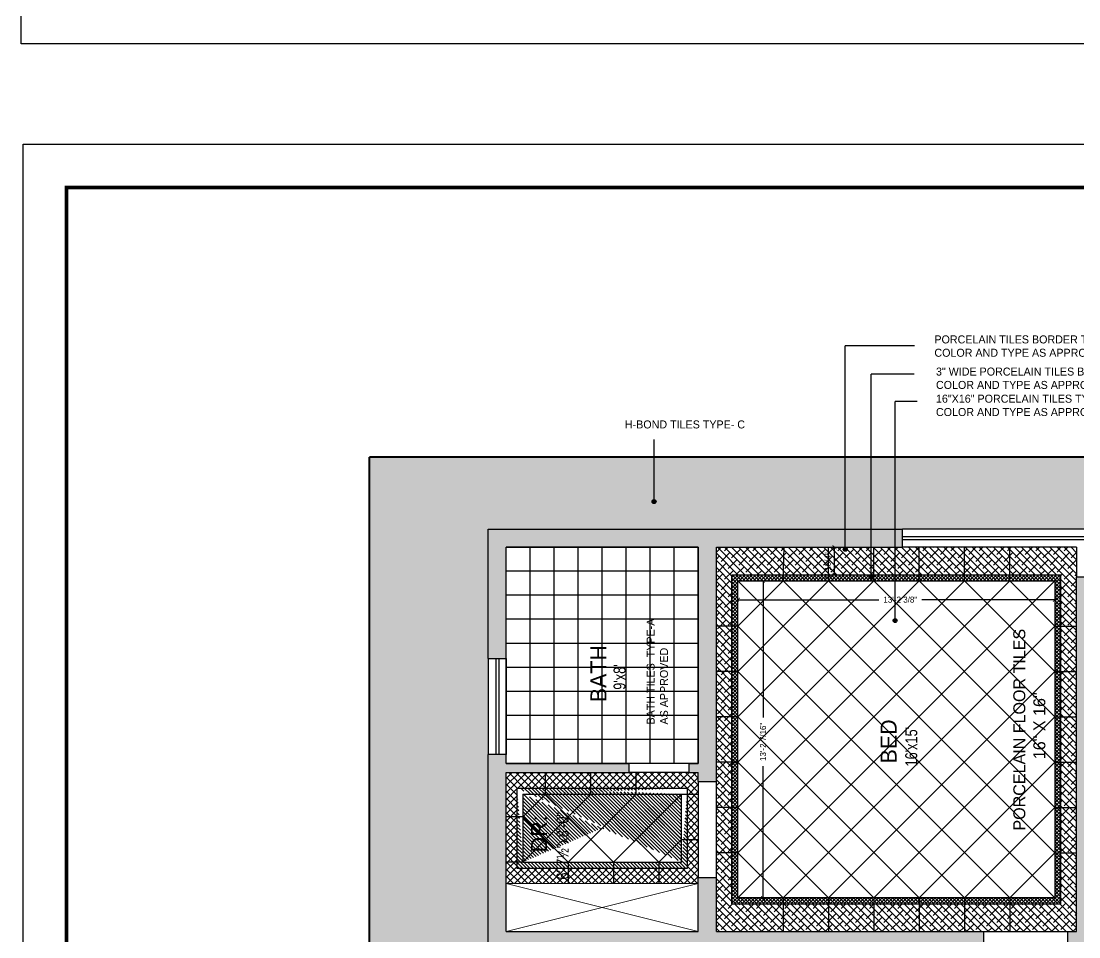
# Model space of a CAD drawing. Extents: x 10753 to 18704, y -5361 to 1140.
# Drawn here: x 14006 to 14535, y -1180 to -723 of the extents above; entities that cross this region are included whole.
import ezdxf

# ---------------------------------------------------------------- set-up
doc = ezdxf.new("R2010")
doc.units = 0
doc.header["$LTSCALE"] = 30
doc.header["$MEASUREMENT"] = 0
doc.header["$PDMODE"] = 3
doc.linetypes.add('HIDDEN', pattern=[0.375, 0.25, -0.125])
doc.layers.get('0').update_dxf_attribs({"linetype": 'CONTINUOUS'})
doc.layers.get('DEFPOINTS').update_dxf_attribs({"linetype": 'CONTINUOUS'})
for name, color, linetype in [('FLOORING', 194, 'CONTINUOUS'), ('Flooring border', 194, 'CONTINUOUS'), ('SEAL', 1, 'CONTINUOUS'), ('TEXT', 13, 'CONTINUOUS'), ('WALL', 2, 'CONTINUOUS'), ('Walls Hatch', 51, 'CONTINUOUS'), ('WINDOW', 5, 'CONTINUOUS'), ('WL', 9, 'CONTINUOUS')]:
    doc.layers.add(name, color=color, linetype=linetype)
doc.layers.add('hatich', color=8, linetype='HIDDEN', lineweight=5)
doc.styles.add('EE', font='eurr____.ttf')
doc.styles.get("Standard").update_dxf_attribs({"font": 'stylu.ttf', "height": 3})
doc.dimstyles.new('D1', dxfattribs={"dimtxt": 6, "dimasz": 5, "dimexe": 1, "dimexo": 2, "dimgap": 1, "dimtad": 1, "dimdec": 4, "dimzin": 3, "dimdsep": 46, "dimlunit": 4, "dimtxsty": 'Standard', "dimcen": 3, "dimclrd": 7, "dimclre": 7, "dimclrt": 2, "dimadec": 0, "dimazin": 0, "dimtfac": 1, "dimtdec": 4, "dimtofl": 0, "dimtmove": 2, "dimatfit": 3, "dimfxl": 1, "dimfrac": 2, "dimtolj": 1, "dimtzin": 1, "dimarcsym": 0})
pattern_1 = [(135, (18977.5526, -15969.4239), (-0.88388348, -0.88388348), [])]

# ---------------------------------------------------------------- blocks, each defined once
blk = doc.blocks.new('WINDOW')
for p, q in [((12, 0), (0, 0)), ((12, -3.75), (0, -3.75)), ((12, -5.25), (0, -5.25)), ((12, -9), (0, -9))]:
    blk.add_line(p, q)
blk = doc.blocks.new('_ArchTick')
at = {"color": 0, "linetype": 'ByBlock', "const_width": 0.15}
blk.add_lwpolyline([(-0.5, -0.5), (0.5, 0.5)], dxfattribs=at)
blk = doc.blocks.new('*D336')
at = {"layer": 'DEFPOINTS', "color": 0, "transparency": 16777216}
for p in [(14376.72, -1002.35), (14378.36, -1002.35), (14378.36, -1160.77)]:
    blk.add_point(p, dxfattribs=at)
at = {"layer": 'FLOORING', "color": 4, "lineweight": -2, "transparency": 16777216}
for p, q in [((14376.72, -1002.35), (14375.72, -1002.35)), ((14376.72, -1002.35), (14376.72, -1070.61)), ((14376.72, -1160.77), (14376.72, -1094.97)), ((14376.72, -1160.77), (14375.72, -1160.77))]:
    blk.add_line(p, q, dxfattribs=at)
at = {"layer": 'FLOORING', "color": 4, "lineweight": -2, "transparency": 16777216, "xscale": 2, "yscale": 2, "zscale": 2}
for p, rotation in [((14376.72, -1002.35), 90), ((14376.72, -1160.77), 270)]:
    blk.add_blockref('_ArchTick', p, dxfattribs=dict(at, rotation=rotation))
at = {"layer": 'FLOORING', "color": 4, "transparency": 16777216, "insert": (14376.72, -1082.79), "char_height": 3, "attachment_point": 5, "rotation": 90}
blk.add_mtext('\\A1;13\'-2 7/16"', dxfattribs=at)
blk = doc.blocks.new('*D337')
at = {"layer": 'DEFPOINTS', "color": 0, "transparency": 16777216}
for p in [(14364.2, -1008.84), (14522.59, -1008.84), (14522.59, -1011.77)]:
    blk.add_point(p, dxfattribs=at)
at = {"layer": 'FLOORING', "color": 4, "lineweight": -2, "transparency": 16777216}
for p, q in [((14364.2, -1011.77), (14364.2, -1012.77)), ((14364.2, -1011.77), (14434.63, -1011.77)), ((14522.59, -1011.77), (14456.01, -1011.77)), ((14522.59, -1011.77), (14522.59, -1012.77))]:
    blk.add_line(p, q, dxfattribs=at)
at = {"layer": 'FLOORING', "color": 4, "lineweight": -2, "transparency": 16777216, "xscale": 2, "yscale": 2, "zscale": 2, "rotation": 180}
blk.add_blockref('_ArchTick', (14364.2, -1011.77), dxfattribs=at)
at = {"layer": 'FLOORING', "color": 4, "lineweight": -2, "transparency": 16777216, "xscale": 2, "yscale": 2, "zscale": 2}
blk.add_blockref('_ArchTick', (14522.59, -1011.77), dxfattribs=at)
at = {"layer": 'FLOORING', "color": 4, "transparency": 16777216, "insert": (14445.32, -1011.77), "char_height": 3, "attachment_point": 5}
blk.add_mtext('\\A1;13\'-2 3/8"', dxfattribs=at)
blk = doc.blocks.new('*D338')
at = {"layer": 'DEFPOINTS', "color": 0, "transparency": 16777216}
for p in [(14412.46, -985.58), (14416.85, -985.58), (14416.85, -999.38)]:
    blk.add_point(p, dxfattribs=at)
at = {"layer": 'FLOORING', "color": 4, "lineweight": -2, "transparency": 16777216}
for p, q in [((14412.46, -985.58), (14411.46, -985.58)), ((14412.46, -999.38), (14412.46, -985.58)), ((14412.46, -999.38), (14411.46, -999.38))]:
    blk.add_line(p, q, dxfattribs=at)
at = {"layer": 'FLOORING', "color": 4, "lineweight": -2, "transparency": 16777216, "xscale": 2, "yscale": 2, "zscale": 2}
for p, rotation in [((14412.46, -985.58), 90), ((14412.46, -999.38), 270)]:
    blk.add_blockref('_ArchTick', p, dxfattribs=dict(at, rotation=rotation))
at = {"layer": 'FLOORING', "color": 4, "transparency": 16777216, "insert": (14409.06, -994.86), "char_height": 3, "attachment_point": 5, "rotation": 90}
blk.add_mtext('\\A1;1\'-13/4"', dxfattribs=at)

msp = doc.modelspace()

# ---------------------------------------------------------------- hatches: boundary and pattern name
at = {"layer": 'FLOORING'}
h = msp.add_hatch(dxfattribs=at)
h.set_pattern_fill('AR-HBONE', color=256, scale=1.4, angle=90)
h.set_pattern_definition([(135, (15130.679, -18770.068), (-7.919596, 1e-15), [16.8, -5.6]), (225, (15126.7194, -18766.108), (-7.919596, 1e-15), [16.8, -5.6])])
h.paths.add_polyline_path([(14180.07746, -940.54493), (14180.07746, -1233.4272), (14239.39478, -1233.4272), (14239.39478, -1191.07606), (14239.39478, -1089.07606), (14239.39478, -1041.07606), (14239.39478, -976.57606), (14417.79519, -976.57606), (14417.79519, -940.54493)])
edge = h.paths.add_edge_path()
edge.add_line((14180.07746, -1233.4272), (14180.07746, -1507.39928))
edge.add_line((14180.07746, -1507.39928), (14420.00134, -1507.32659))
edge.add_line((14420.00134, -1507.32659), (14420.00134, -1447.57606))
edge.add_line((14420.00134, -1447.57606), (14413.39478, -1447.57606))
edge.add_line((14413.39478, -1447.57606), (14239.39478, -1447.57606))
edge.add_line((14239.39478, -1447.57606), (14239.39478, -1420.57606))
edge.add_line((14239.39478, -1420.57606), (14239.39478, -1372.57606))
edge.add_line((14239.39478, -1372.57606), (14239.39478, -1363.93425))
edge.add_line((14239.39478, -1363.93425), (14238.86645, -1363.93425))
edge.add_arc((14214.86645, -1363.93425), 24, 136.4984074, 360, ccw=False)
edge.add_arc((14198.39032, -1347.88347), 1.04425, -28.2604579, 153.2379496, ccw=False)
edge.add_line((14199.3101, -1348.3779), (14214.86645, -1363.93425))
edge.add_line((14214.86645, -1363.93425), (14239.39478, -1363.93425))
edge.add_line((14239.39478, -1363.93425), (14239.39478, -1323.07606))
edge.add_line((14239.39478, -1323.07606), (14224.39478, -1323.07606))
edge.add_line((14224.39478, -1323.07606), (14224.39478, -1293.07606))
edge.add_line((14224.39478, -1293.07606), (14239.39478, -1293.07606))
edge.add_line((14239.39478, -1293.07606), (14239.39478, -1275.07606))
edge.add_line((14239.39478, -1275.07606), (14239.39478, -1233.4272))
edge.add_line((14239.39478, -1233.4272), (14180.07746, -1233.4272))
h.paths.add_polyline_path([(14510.89478, -1447.57606), (14474.89478, -1447.57606), (14449.39478, -1447.57606), (14445.21575, -1447.57606), (14445.21575, -1507.31895), (14745.24618, -1507.22804), (14745.24618, -1447.57606), (14734.39478, -1447.57606), (14633.89478, -1447.57606), (14561.89478, -1447.57606)])
h.paths.add_polyline_path([(14432.88961, -1447.57606), (14432.88961, -1507.32268), (14445.21575, -1507.31895), (14445.21575, -1447.57606)])
h.paths.add_polyline_path([(14420.00134, -1447.57606), (14420.00134, -1507.32659), (14432.88961, -1507.32268), (14432.88961, -1447.57606)])
h.paths.add_polyline_path([(14417.79519, -940.54493), (14417.79519, -976.57606), (14430.81866, -976.57606), (14430.81866, -940.54493)])
h.paths.add_polyline_path([(14430.81866, -940.54493), (14430.81866, -976.57606), (14442.77897, -976.57606), (14442.77897, -940.54493)])
h.paths.add_polyline_path([(14442.77897, -940.54493), (14442.77897, -976.57606), (14446.39478, -976.57606), (14542.39478, -976.57606), (14542.39478, -1000.57606), (14600.89478, -1000.57606), (14614.39895, -1000.57606), (14614.39895, -940.54493)])
h.paths.add_polyline_path([(14627.42242, -940.54493), (14627.42242, -1000.57606), (14639.38273, -1000.57606), (14639.38273, -940.54493)])
h.paths.add_polyline_path([(14614.39895, -940.54493), (14614.39895, -1000.57606), (14627.42242, -1000.57606), (14627.42242, -940.54493)])
h.paths.add_polyline_path([(14639.38273, -940.54493), (14639.38273, -1000.57606), (14639.38273, -1016.3925), (14758.28019, -1016.3925), (14758.28019, -1009.57606), (14744.89478, -1009.57606), (14744.89478, -1000.57606), (14803.39478, -1000.57606), (14803.39478, -976.57606), (14863.39478, -976.57606), (14912.24104, -976.57606), (14912.24104, -940.54493)])
h.paths.add_polyline_path([(14925.26451, -940.54493), (14925.26451, -976.57606), (14937.22482, -976.57606), (14937.22482, -940.54493)])
h.paths.add_polyline_path([(14912.24104, -940.54493), (14912.24104, -976.57606), (14925.26451, -976.57606), (14925.26451, -940.54493)])
h.paths.add_polyline_path([(14806.39478, -1447.57606), (14807.21977, -1447.57606), (14809.99276, -1447.57606), (14770.46059, -1447.57606), (14770.46059, -1507.2204), (14888.89478, -1507.18452), (14888.89478, -1447.57606), (14846.89478, -1447.57606)])
edge = h.paths.add_edge_path()
edge.add_arc((14746.2765, -1448.38015), 1.38853, -137.9043679, 144.6131967, ccw=False)
edge.add_line((14745.24618, -1449.31098), (14745.24618, -1507.22804))
edge.add_line((14745.24618, -1507.22804), (14770.46059, -1507.22413))
edge.add_line((14770.46059, -1507.22413), (14770.74165, -1447.57606))
edge.add_line((14770.74165, -1447.57606), (14745.14449, -1447.57606))
h.paths.add_polyline_path([(14937.22482, -940.54493), (14937.22482, -976.57606), (15016.39478, -976.57606), (15061.39478, -976.57606), (15061.39478, -940.54493)])
h = msp.add_hatch(color=0, dxfattribs=at)
h.dxf.hatch_style = 1
h.paths.add_polyline_path([(14322.26858, -961.7792, -1), (14322.26858, -963.76694, -1)])
h = msp.add_hatch(dxfattribs=at)
h.set_pattern_fill('ANSI38', color=256, scale=20, angle=90)
h.set_pattern_definition([(135, (18977.5526, -17244.6739), (-1.76776695, -1.76776695), []), (225, (18977.5526, -17244.6739), (-1.76776695, -5.30330086), [6.25, -3.75])])
h.paths.add_polyline_path([(14533.39478, -1177.57606), (14533.39478, -985.57606), (14353.39478, -985.57606), (14353.39478, -1177.57606)])
h.paths.add_polyline_path([(14361.19882, -1163.77202), (14361.19882, -999.3801), (14525.59073, -999.3801), (14525.59073, -1163.77202)], flags=16)
h.paths.add_polyline_path([(14499.96332, -1160.77202), (14488.64961, -1149.45831), (14477.3359, -1160.77202), (14466.02219, -1149.45831), (14454.70848, -1160.77202), (14443.39478, -1149.45831), (14432.08107, -1160.77202), (14420.76736, -1149.45831), (14409.45365, -1160.77202), (14398.13994, -1149.45831), (14386.82623, -1160.77202), (14364.19882, -1138.1446), (14375.51252, -1126.83089), (14364.19882, -1115.51719), (14375.51252, -1104.20348), (14364.19882, -1092.88977), (14375.51252, -1081.57606), (14364.19882, -1070.26235), (14375.51252, -1058.94864), (14364.19882, -1047.63493), (14375.51252, -1036.32123), (14364.19882, -1025.00752), (14386.82623, -1002.3801), (14398.13994, -1013.69381), (14409.45365, -1002.3801), (14420.76736, -1013.69381), (14432.08107, -1002.3801), (14443.39478, -1013.69381), (14454.70848, -1002.3801), (14466.02219, -1013.69381), (14477.3359, -1002.3801), (14488.64961, -1013.69381), (14499.96332, -1002.3801), (14522.59073, -1025.00752), (14511.27703, -1036.32123), (14522.59073, -1047.63493), (14511.27703, -1058.94864), (14522.59073, -1070.26235), (14511.27703, -1081.57606), (14522.59073, -1092.88977), (14511.27703, -1104.20348), (14522.59073, -1115.51719), (14511.27703, -1126.83089), (14522.59073, -1138.1446)], flags=0)
h = msp.add_hatch(color=0, dxfattribs=at)
h.dxf.hatch_style = 1
h.paths.add_polyline_path([(14417.79519, -985.62816, -1), (14417.79519, -987.6159, -1)])
h = msp.add_hatch(dxfattribs=at)
h.set_pattern_fill('ANSI37', color=256, scale=10, angle=90)
h.set_pattern_definition([(135, (18977.5526, -15969.4239), (-0.88388348, -0.88388348), []), (225, (18977.5526, -15969.4239), (0.88388348, -0.88388348), [])])
h.paths.add_polyline_path([(14522.59073, -1115.51719), (14522.59073, -1138.1446), (14525.59073, -1138.1446), (14525.59073, -1115.51719)])
h.paths.add_polyline_path([(14522.59073, -1138.1446), (14522.59073, -1160.77202), (14499.96332, -1160.77202), (14499.96332, -1163.77202), (14525.59073, -1163.77202), (14525.59073, -1138.1446)])
h.paths.add_polyline_path([(14477.3359, -1160.77202), (14477.3359, -1163.77202), (14499.96332, -1163.77202), (14499.96332, -1160.77202)])
h.paths.add_polyline_path([(14454.70848, -1160.77202), (14454.70848, -1163.77202), (14477.3359, -1163.77202), (14477.3359, -1160.77202)])
h.paths.add_polyline_path([(14432.08107, -1160.77202), (14432.08107, -1163.77202), (14454.70848, -1163.77202), (14454.70848, -1160.77202)])
h.paths.add_polyline_path([(14409.45365, -1160.77202), (14409.45365, -1163.77202), (14432.08107, -1163.77202), (14432.08107, -1160.77202)])
h.paths.add_polyline_path([(14386.82623, -1160.77202), (14386.82623, -1163.77202), (14409.45365, -1163.77202), (14409.45365, -1160.77202)])
h.paths.add_polyline_path([(14364.19882, -1160.77202), (14364.19882, -1138.1446), (14361.19882, -1138.1446), (14361.19882, -1163.77202), (14386.82623, -1163.77202), (14386.82623, -1160.77202)])
h.paths.add_polyline_path([(14361.19882, -1115.51719), (14361.19882, -1138.1446), (14364.19882, -1138.1446), (14364.19882, -1115.51719)])
h.paths.add_polyline_path([(14361.19882, -1092.88977), (14361.19882, -1115.51719), (14364.19882, -1115.51719), (14364.19882, -1092.88977)])
h.paths.add_polyline_path([(14361.19882, -1070.26235), (14361.19882, -1092.88977), (14364.19882, -1092.88977), (14364.19882, -1070.26235)])
h.paths.add_polyline_path([(14361.19882, -1047.63493), (14361.19882, -1070.26235), (14364.19882, -1070.26235), (14364.19882, -1047.63493)])
h.paths.add_polyline_path([(14361.19882, -1025.00752), (14361.19882, -1047.63493), (14364.19882, -1047.63493), (14364.19882, -1025.00752)])
h.paths.add_polyline_path([(14361.19882, -999.3801), (14361.19882, -1025.00752), (14364.19882, -1025.00752), (14364.19882, -1002.35324), (14386.82683, -1002.35324), (14386.89321, -999.3801)])
h.paths.add_polyline_path([(14386.89321, -999.3801), (14386.82683, -1002.35324), (14409.45365, -1002.35324), (14409.45365, -999.3801)])
h.paths.add_polyline_path([(14409.45365, -999.3801), (14409.45365, -1002.35324), (14432.08107, -1002.35324), (14432.08107, -999.3801)])
h.paths.add_polyline_path([(14432.08107, -999.3801), (14432.08107, -1002.35324), (14454.70848, -1002.35324), (14454.70848, -999.3801)])
h.paths.add_polyline_path([(14454.70848, -999.3801), (14454.70848, -1002.35324), (14477.3359, -1002.35324), (14477.3359, -999.3801)])
h.paths.add_polyline_path([(14477.3359, -999.3801), (14477.3359, -1002.35324), (14499.96332, -1002.35324), (14499.96332, -999.3801)])
h.paths.add_polyline_path([(14499.96332, -999.3801), (14499.96332, -1002.35324), (14522.6176, -1002.35324), (14522.59073, -1002.3801), (14522.59073, -1025.00752), (14525.59073, -1025.00752), (14525.59073, -999.3801)])
h.paths.add_polyline_path([(14522.59073, -1025.00752), (14522.59073, -1047.63493), (14525.59073, -1047.63493), (14525.59073, -1025.00752)])
h.paths.add_polyline_path([(14522.59073, -1047.63493), (14522.59073, -1070.26235), (14525.59073, -1070.26235), (14525.59073, -1047.63493)])
h.paths.add_polyline_path([(14522.59073, -1070.26235), (14522.59073, -1092.88977), (14525.59073, -1092.88977), (14525.59073, -1070.26235)])
h.paths.add_polyline_path([(14522.59073, -1092.88977), (14522.59073, -1115.51719), (14525.59073, -1115.51719), (14525.59073, -1092.88977)])
h = msp.add_hatch(color=0, dxfattribs=at)
h.dxf.hatch_style = 1
h.paths.add_polyline_path([(14430.81866, -999.53149, -1), (14430.81866, -1001.51923, -1)])
h = msp.add_hatch(color=0, dxfattribs=at)
h.dxf.hatch_style = 1
h.paths.add_polyline_path([(14442.7089, -1021.19943, -1), (14442.7089, -1023.18717, -1)])
h = msp.add_hatch(dxfattribs=at)
h.set_pattern_fill('ANSI31', color=256, scale=10, angle=90)
h.set_pattern_definition(pattern_1)
edge = h.paths.add_edge_path()
edge.add_line((14253.7968, -1105.8555), (14338.99276, -1105.8555))
edge.add_line((14256.7968, -1108.8555), (14335.99276, -1108.8555))
h = msp.add_hatch(dxfattribs=at)
h.set_pattern_fill('ANSI31', color=256, scale=10, angle=90)
h.set_pattern_definition(pattern_1)
edge = h.paths.add_edge_path()
edge.add_line((14338.99276, -1145.79662), (14338.99276, -1105.8555))
edge.add_line((14335.99276, -1142.79662), (14335.99276, -1108.8555))
edge.add_line((14253.7968, -1145.79662), (14338.99276, -1145.79662))
edge.add_line((14256.7968, -1142.79662), (14335.99276, -1142.79662))
edge.add_line((14253.7968, -1105.8555), (14253.7968, -1145.79662))
edge.add_line((14256.7968, -1108.8555), (14256.7968, -1142.79662))
h.paths.add_polyline_path([(14346.66685, -1411.5319), (14346.66685, -1354.62022), (14378.1227, -1354.62022), (14378.1227, -1411.5319)])
h.paths.add_polyline_path([(14349.66685, -1408.5319), (14349.66685, -1357.62022), (14375.1227, -1357.62022), (14375.1227, -1408.5319)], flags=16)
h = msp.add_hatch(dxfattribs=at)
h.set_pattern_fill('ANSI31', color=256, scale=10, angle=90)
h.set_pattern_definition(pattern_1)
edge = h.paths.add_edge_path()
edge.add_line((14338.99276, -1145.79662), (14338.99276, -1105.8555))
edge.add_line((14256.7968, -1108.8555), (14335.99276, -1108.8555))
edge.add_line((14335.99276, -1142.79662), (14335.99276, -1108.8555))
edge.add_line((14253.7968, -1105.8555), (14338.99276, -1105.8555))
at = {"layer": 'hatich', "linetype": 'Continuous'}
h = msp.add_hatch(dxfattribs=at)
h.set_pattern_fill('ANSI37', color=256, scale=20, angle=90)
h.set_pattern_definition([(135, (18977.5526, -15969.424), (-1.76776695, -1.76776695), []), (225, (18977.5526, -15969.424), (1.76776695, -1.76776695), [])])
h.paths.add_polyline_path([(14248.39478, -1098.07606), (14248.39478, -1153.57606), (14344.39478, -1153.57606), (14344.39478, -1098.07606)])
h.paths.add_polyline_path([(14338.99276, -1105.8555), (14338.99276, -1145.79662), (14253.7968, -1145.79662), (14253.7968, -1105.8555)], flags=16)
h.paths.add_polyline_path([(14335.99276, -1108.8555), (14335.99276, -1142.79662), (14256.7968, -1142.79662), (14256.7968, -1108.8555)], flags=0)
h.paths.add_polyline_path([(14290.73792, -1108.8555), (14302.05163, -1120.16921), (14313.36534, -1108.8555), (14335.99276, -1131.48291), (14324.67905, -1142.79662), (14313.36534, -1131.48291), (14302.05163, -1142.79662), (14290.73792, -1131.48291), (14279.42421, -1142.79662), (14256.7968, -1120.16921), (14268.1105, -1108.8555), (14279.42421, -1120.16921)], flags=0)
h.paths.add_polyline_path([(14346.66685, -1411.5319), (14346.66685, -1354.62022), (14378.1227, -1354.62022), (14378.1227, -1411.5319)], flags=16)
h.paths.add_polyline_path([(14344.39478, -1414.57606), (14344.39478, -1351.57606), (14380.39478, -1351.57606), (14380.39478, -1414.57606)])
h.paths.add_polyline_path([(14408.89478, -1438.57606), (14408.89478, -1373.57606), (14528.89478, -1373.57606), (14528.89478, -1438.57606)])
h.paths.add_polyline_path([(14522.80646, -1431.70348), (14522.80646, -1380.44864), (14414.98309, -1380.44864), (14414.98309, -1431.70348)], flags=16)
at = {"layer": 'Walls Hatch', "linetype": 'Continuous'}
h = msp.add_hatch(color=51, dxfattribs=at)
h.dxf.hatch_style = 1
h.paths.add_polyline_path([(14509.39478, -1249.57606), (14509.39478, -1258.57606), (14533.39478, -1258.57606), (14533.39478, -1249.57606)], flags=17)
h.paths.add_polyline_path([(14925.26451, -976.57606), (14925.26451, -985.57606), (14937.22482, -985.57606), (14937.22482, -976.57606)])
h.paths.add_polyline_path([(14912.24104, -976.57606), (14912.24104, -985.57606), (14925.26451, -985.57606), (14925.26451, -976.57606)])
h.paths.add_polyline_path([(14863.39478, -976.57606), (14863.39478, -985.57606), (14912.24104, -985.57606), (14912.24104, -976.57606)])
h.paths.add_polyline_path([(14793.98888, -1134.31266), (14797.41962, -1146.37045), (14804.06666, -1134.85743), (14802.62939, -1119.34685)])
h.paths.add_polyline_path([(14788.0001, -1144.68554), (14791.92104, -1152.55985, -0.018810037), (14794.52562, -1151.383), (14797.41962, -1146.37045), (14793.98888, -1134.31266)])
h.paths.add_polyline_path([(14788.0001, -1144.68554), (14785.01829, -1149.85018), (14792.81252, -1154.35018)])
h.paths.add_polyline_path([(14353.39478, -1177.57606), (14353.39478, -1150.57606), (14344.39478, -1150.57606), (14344.39478, -1177.57606), (14248.39478, -1177.57606), (14248.39478, -1098.07606), (14309.89478, -1098.07606), (14309.89478, -1093.57606), (14248.39478, -1093.57606), (14248.39478, -1089.07606), (14239.39478, -1089.07606), (14239.39478, -1191.07606), (14248.39478, -1191.07606), (14248.39478, -1186.57606), (14453.89478, -1186.57606), (14453.89478, -1191.07606), (14462.89478, -1191.07606), (14462.89478, -1186.57606), (14486.89478, -1186.57606), (14486.89478, -1177.57606)])
h.paths.add_polyline_path([(14239.39478, -976.57606), (14239.39478, -1041.07606), (14248.39478, -1041.07606), (14248.39478, -985.57606), (14344.39478, -985.57606), (14344.39478, -1093.57606), (14339.89478, -1093.57606), (14339.89478, -1098.07606), (14344.39478, -1098.07606), (14344.39478, -1102.57606), (14353.39478, -1102.57606), (14353.39478, -985.57606), (14417.79519, -985.57606), (14417.79519, -976.57606)])
h.paths.add_polyline_path([(14417.79519, -976.57606), (14417.79519, -985.57606), (14430.81866, -985.57606), (14430.81866, -976.57606)])
h.paths.add_polyline_path([(14430.81866, -976.57606), (14430.81866, -985.57606), (14442.77897, -985.57606), (14442.77897, -976.57606)])
h.paths.add_polyline_path([(14442.77897, -976.57606), (14442.77897, -985.57606), (14446.39478, -985.57606), (14446.39478, -976.57606)])
h.paths.add_polyline_path([(14533.39478, -1000.57606), (14533.39478, -1177.57606), (14528.89478, -1177.57606), (14528.89478, -1186.40047), (14529.07037, -1186.57606), (14542.39478, -1186.57606), (14542.39478, -1009.57606), (14600.89478, -1009.57606), (14600.89478, -1000.57606), (14542.39478, -1000.57606)])
h.paths.add_polyline_path([(14744.89478, -1000.57606), (14744.89478, -1009.57606), (14812.39478, -1009.57606), (14812.39478, -1000.57606)])
h.paths.add_polyline_path([(14749.39478, -1211.55192), (14749.39478, -1237.57606), (14662.39478, -1237.57606), (14662.39478, -1246.57606), (14689.39478, -1246.57606), (14689.39478, -1250.19297), (14698.39478, -1250.19297), (14698.39478, -1246.57606), (14794.39478, -1246.57606), (14797.18157, -1249.36286), (14800.36355, -1246.18088), (14791.75874, -1237.57606), (14758.39478, -1237.57606), (14758.39478, -1213.96346), (14762.81252, -1206.31171), (14755.01829, -1201.81171)])
h.paths.add_polyline_path([(14689.39478, -1287.07606), (14689.39478, -1438.57606), (14633.89478, -1438.57606), (14633.89478, -1447.57606), (14734.39478, -1447.57606), (14734.39478, -1438.57606), (14698.39478, -1438.57606), (14698.39478, -1287.07606)])
h.paths.add_polyline_path([(14533.39478, -1438.57606), (14533.39478, -1411.57606), (14528.89478, -1411.57606), (14528.89478, -1438.57606), (14510.89478, -1438.57606), (14510.89478, -1447.57606), (14561.89478, -1447.57606), (14561.89478, -1438.57606)])
h.paths.add_polyline_path([(14449.39478, -1438.57606), (14449.39478, -1447.57606), (14474.89478, -1447.57606), (14474.89478, -1438.57606)], flags=17)
h.paths.add_polyline_path([(14806.39478, -1438.57606), (14806.39478, -1447.57606), (14846.89478, -1447.57606), (14846.89478, -1300.57606), (14888.89478, -1300.57606), (14888.89478, -1447.57606), (14897.89478, -1447.57606), (14897.89478, -1293.57606), (14891.53081, -1287.2121), (14882.66685, -1296.07606), (14850.25874, -1296.07606), (14842.78996, -1288.60728), (14839.60798, -1291.78926), (14842.39478, -1294.57606), (14842.39478, -1438.57606)])
h.paths.add_polyline_path([(14885.86859, -1134.43646), (14889.86947, -1130.43558), (14886.68749, -1127.2536), (14881.03063, -1127.2536), (14865.47428, -1111.69725), (14865.47428, -1106.0404), (14862.2923, -1102.85842), (14857.71073, -1107.43999, 0.151876917), (14804.2251, -1093.69158), (14804.2251, -1116.58301), (14802.62939, -1119.34685), (14804.06666, -1134.85743), (14813.2251, -1118.99455), (14813.2251, -1102.6896, -0.399063942), (14892.8591, -1186.57606), (14905.39478, -1186.57606), (14905.39478, -1177.57606), (14901.42259, -1177.57606, 0.125206602)])
h.paths.add_polyline_path([(14947.39478, -1177.57606), (14947.39478, -1186.57606), (14958.15627, -1186.57606), (15040.39478, -1186.57606), (15040.39478, -1198.57606), (15049.39478, -1198.57606), (15049.39478, -1186.57606), (15061.39478, -1186.57606), (15061.39478, -1048.57606), (15052.39478, -1048.57606), (15052.39478, -1177.57606)])
h.paths.add_polyline_path([(14962.65627, -1220.58664), (14962.65627, -1215.07606), (14958.15627, -1215.07606), (14958.15627, -1220.58664), (14950.81758, -1227.92533), (14957.18154, -1234.28929), (14959.73541, -1231.73543, 0.232954432), (15016.45388, -1257.07606), (15058.39478, -1257.07606, -0.474497868), (15051.04631, -1248.07606), (15049.39478, -1248.07606), (15049.39478, -1231.57606), (15040.39478, -1231.57606), (15040.39478, -1248.07606), (15016.27899, -1248.07606, -0.262785094)])
h.paths.add_polyline_path([(15040.39478, -1210.57606), (15040.39478, -1219.57606), (15049.39478, -1219.57606), (15049.39478, -1210.57606)])
h.paths.add_polyline_path([(14937.22482, -976.57606), (14937.22482, -985.57606), (15016.39478, -985.57606), (15016.39478, -976.57606)])
h.paths.add_polyline_path([(14248.39478, -1438.57606), (14248.39478, -1420.57606), (14239.39478, -1420.57606), (14239.39478, -1447.57606), (14413.39478, -1447.57606), (14413.39478, -1438.57606), (14408.89478, -1438.57606), (14408.89478, -1351.57606), (14528.89478, -1351.57606), (14528.89478, -1375.57606), (14533.39478, -1375.57606), (14533.39478, -1258.57606), (14528.89478, -1258.57606), (14528.89478, -1342.57606), (14462.89478, -1342.57606), (14462.89478, -1258.57606), (14467.39478, -1258.57606), (14467.39478, -1249.57606), (14462.89478, -1249.57606), (14462.89478, -1233.07606), (14453.89478, -1233.07606), (14453.89478, -1342.57606), (14368.39478, -1342.57606), (14368.39478, -1351.57606), (14380.39478, -1351.57606), (14404.39478, -1351.57606), (14404.39478, -1438.57606), (14344.39478, -1438.57606), (14344.39478, -1411.57606), (14339.89478, -1411.57606), (14339.89478, -1438.57606)])
h.paths.add_polyline_path([(14239.39478, -1275.07606), (14239.39478, -1372.57606), (14248.39478, -1372.57606), (14248.39478, -1351.57606), (14327.89478, -1351.57606), (14327.89478, -1363.57606), (14339.89478, -1363.57606), (14339.89478, -1351.57606), (14339.89478, -1342.57606), (14248.39478, -1342.57606), (14248.39478, -1275.07606)], flags=17)
h.paths.add_polyline_path([(15014.20242, -1179.95127), (15014.20242, -1165.77924), (15007.25147, -1165.77924), (15007.25147, -1179.95127)], flags=24)
h.paths.add_polyline_path([(15000.155, -1243.85619), (15000.155, -1184.68732), (14985.22696, -1184.68732), (14985.22696, -1243.85619)], flags=9)

# ---------------------------------------------------------------- linework, layer by layer
at = {"linetype": 'Continuous'}
for p, q in [((14417.79519, -985.62816), (14417.79519, -884.9961)), ((14452.37842, -884.9961), (14417.79519, -884.9961)), ((14430.81866, -999.53149), (14430.81866, -899.08946)), ((14452.19525, -899.08946), (14430.81866, -899.08946)), ((14442.77897, -1021.09828), (14442.77897, -912.81676)), ((14453.66061, -912.81676), (14442.77897, -912.81676)), ((14322.26858, -961.7792), (14322.26858, -931.73088))]:
    msp.add_line(p, q, dxfattribs=at)
for centre in [(14322.26858, -962.77307), (14417.79519, -986.62203), (14430.81866, -1000.52536), (14442.7089, -1022.1933)]:
    msp.add_circle(centre, 0.99387, dxfattribs=at)
at = {"layer": 'FLOORING'}
for p, q in [((14239.39478, -1041.07606), (14239.39478, -976.57606)), ((14248.39478, -1093.57606), (14248.39478, -985.57606)), ((14344.39478, -985.57606), (14248.39478, -985.57606)), ((14260.39478, -1093.57606), (14260.39478, -985.57606)), ((14272.39478, -1093.57606), (14272.39478, -985.57606)), ((14284.39478, -1093.57606), (14284.39478, -985.57606)), ((14296.39478, -1093.57606), (14296.39478, -985.57606)), ((14308.39478, -1093.57606), (14308.39478, -985.57606)), ((14320.39478, -1093.57606), (14320.39478, -985.57606)), ((14332.39478, -1093.57606), (14332.39478, -985.57606)), ((14344.39478, -1093.57606), (14344.39478, -985.57606)), ((14386.82623, -1002.3801), (14387.20141, -985.57606)), ((14409.45365, -1002.3801), (14409.45365, -985.57606)), ((14432.08107, -1002.3801), (14432.08107, -985.57606)), ((14454.70848, -1002.3801), (14454.70848, -985.57606)), ((14477.3359, -1002.3801), (14477.3359, -985.57606)), ((14499.96332, -1002.3801), (14499.96332, -985.57606)), ((14344.39478, -997.57606), (14248.39478, -997.57606)), ((14522.59073, -1160.77202), (14364.19882, -1002.3801)), ((14522.59073, -1002.3801), (14364.19882, -1160.77202)), ((14499.96332, -1002.3801), (14364.19882, -1138.1446)), ((14477.3359, -1002.3801), (14364.19882, -1115.51719)), ((14454.70848, -1002.3801), (14364.19882, -1092.88977)), ((14432.08107, -1002.3801), (14364.19882, -1070.26235)), ((14409.45365, -1002.3801), (14364.19882, -1047.63493)), ((14386.82623, -1002.3801), (14364.19882, -1025.00752)), ((14522.59073, -1138.1446), (14386.82623, -1002.3801)), ((14522.59073, -1115.51719), (14409.45365, -1002.3801)), ((14522.59073, -1092.88977), (14432.08107, -1002.3801)), ((14522.59073, -1070.26235), (14454.70848, -1002.3801)), ((14522.59073, -1047.63493), (14477.3359, -1002.3801)), ((14522.59073, -1025.00752), (14499.96332, -1002.3801)), ((14344.39478, -1009.57606), (14248.39478, -1009.57606)), ((14344.39478, -1021.57606), (14248.39478, -1021.57606)), ((14364.19882, -1025.00752), (14353.39478, -1025.00752)), ((14499.96332, -1160.77202), (14364.19882, -1025.00752)), ((14522.59073, -1025.00752), (14386.82623, -1160.77202)), ((14522.59073, -1025.00752), (14533.39478, -1025.00752)), ((14344.39478, -1033.57606), (14248.39478, -1033.57606)), ((14344.39478, -1045.57606), (14248.39478, -1045.57606)), ((14364.19882, -1047.63493), (14353.39478, -1047.63493)), ((14477.3359, -1160.77202), (14364.19882, -1047.63493)), ((14522.59073, -1047.63493), (14409.45365, -1160.77202)), ((14522.59073, -1047.63493), (14533.39478, -1047.63493)), ((14344.39478, -1057.57606), (14248.39478, -1057.57606)), ((14344.39478, -1069.57606), (14248.39478, -1069.57606)), ((14364.19882, -1070.26235), (14353.39478, -1070.26235)), ((14454.70848, -1160.77202), (14364.19882, -1070.26235)), ((14522.59073, -1070.26235), (14432.08107, -1160.77202)), ((14522.59073, -1070.26235), (14533.39478, -1070.26235)), ((14344.39478, -1081.57606), (14248.39478, -1081.57606)), ((14344.39478, -1093.57606), (14248.39478, -1093.57606)), ((14364.19882, -1092.88977), (14353.39478, -1092.88977)), ((14432.08107, -1160.77202), (14364.19882, -1092.88977)), ((14522.59073, -1092.88977), (14454.70848, -1160.77202)), ((14522.59073, -1092.88977), (14533.39478, -1092.88977)), ((14268.1105, -1108.8555), (14268.1105, -1098.07606)), ((14290.73792, -1108.8555), (14290.73792, -1098.07606)), ((14339.89478, -1098.07606), (14309.89478, -1098.07606)), ((14313.36534, -1108.8555), (14313.36534, -1098.07606)), ((14344.39478, -1102.57606), (14344.39478, -1150.57606)), ((14353.39478, -1150.57606), (14353.39478, -1102.57606)), ((14290.73792, -1108.8555), (14256.7968, -1142.79662)), ((14268.1105, -1108.8555), (14256.7968, -1120.16921)), ((14302.05163, -1142.79662), (14268.1105, -1108.8555)), ((14313.36534, -1108.8555), (14279.42421, -1142.79662)), ((14324.67905, -1142.79662), (14290.73792, -1108.8555)), ((14335.99276, -1108.8555), (14302.05163, -1142.79662)), ((14335.99276, -1131.48291), (14313.36534, -1108.8555)), ((14335.99276, -1108.8555), (14344.39478, -1108.8555)), ((14256.7968, -1120.16921), (14248.39478, -1120.16921)), ((14279.42421, -1142.79662), (14256.7968, -1120.16921)), ((14364.19882, -1115.51719), (14353.39478, -1115.51719)), ((14409.45365, -1160.77202), (14364.19882, -1115.51719)), ((14522.59073, -1115.51719), (14477.3359, -1160.77202)), ((14522.59073, -1115.51719), (14533.39478, -1115.51719)), ((14335.99276, -1131.48291), (14324.67905, -1142.79662)), ((14335.99276, -1131.48291), (14344.39478, -1131.48291)), ((14364.19882, -1138.1446), (14353.39478, -1138.1446)), ((14386.82623, -1160.77202), (14364.19882, -1138.1446)), ((14522.59073, -1138.1446), (14499.96332, -1160.77202)), ((14522.59073, -1138.1446), (14533.39478, -1138.1446)), ((14256.7968, -1142.79662), (14248.39478, -1142.79662)), ((14279.42421, -1142.79662), (14279.42421, -1153.57606)), ((14302.05163, -1142.79662), (14302.05163, -1153.57606)), ((14324.67905, -1142.79662), (14324.67905, -1153.57606)), ((14386.82623, -1160.77202), (14386.82623, -1177.57606)), ((14409.45365, -1160.77202), (14409.45365, -1177.57606)), ((14432.08107, -1160.77202), (14432.08107, -1177.57606)), ((14454.70848, -1160.77202), (14454.70848, -1177.57606)), ((14477.3359, -1160.77202), (14477.3359, -1177.57606)), ((14499.96332, -1160.77202), (14499.96332, -1177.57606)), ((14486.89478, -1177.57606), (14528.89478, -1177.57606))]:
    msp.add_line(p, q, dxfattribs=at)
msp.add_lwpolyline([(14248.39478, -1093.57606), (14248.39478, -985.57606), (14344.39478, -985.57606), (14344.39478, -1093.57606)], close=True, dxfattribs=at)
at = {"layer": 'Flooring border'}
for p, q in [((14361.19882, -999.3801), (14525.59073, -999.3801)), ((14361.19882, -1163.77202), (14361.19882, -999.3801)), ((14525.59073, -1163.77202), (14525.59073, -999.3801)), ((14253.7968, -1105.8555), (14338.99276, -1105.8555)), ((14253.7968, -1105.8555), (14253.7968, -1145.79662)), ((14256.7968, -1108.8555), (14256.7968, -1142.79662)), ((14256.7968, -1108.8555), (14335.99276, -1108.8555)), ((14335.99276, -1142.79662), (14335.99276, -1108.8555)), ((14338.99276, -1145.79662), (14338.99276, -1105.8555)), ((14253.7968, -1145.79662), (14338.99276, -1145.79662)), ((14256.7968, -1142.79662), (14335.99276, -1142.79662)), ((14361.19882, -1163.77202), (14525.59073, -1163.77202))]:
    msp.add_line(p, q, dxfattribs=at)
msp.add_lwpolyline([(14364.19882, -1160.77202), (14364.19882, -1002.35324), (14522.59073, -1002.35324), (14522.59073, -1160.77202)], close=True, dxfattribs=at)
at = {"layer": 'hatich', "linetype": 'Continuous'}
for p, q in [((14248.39478, -1153.57606), (14344.39478, -1153.57606)), ((14344.39478, -1153.57606), (14248.39478, -1177.57606)), ((14248.39478, -1153.57606), (14344.39478, -1177.57606))]:
    msp.add_line(p, q, dxfattribs=at)
at = {"layer": 'SEAL', "color": 1}
for points in [[(15424.14671, 217.92775), (15424.14671, -734.14253), (14006.06843, -734.14253), (14006.06843, 217.92775)], [(15425.10506, -784.24507), (15425.10506, -1736.31535), (14007.02679, -1736.31535), (14007.02679, -784.24507)]]:
    msp.add_lwpolyline(points, close=True, dxfattribs=at)
at = {"layer": 'WALL'}
for p, q in [((14239.39478, -976.57606), (14446.39478, -976.57606)), ((14446.39478, -985.57606), (14446.39478, -976.57606)), ((14248.39478, -985.57606), (14344.39478, -985.57606)), ((14248.39478, -1041.07606), (14248.39478, -985.57606)), ((14344.39478, -1093.57606), (14344.39478, -985.57606)), ((14353.39478, -1102.57606), (14353.39478, -985.57606)), ((14353.39478, -985.57606), (14446.39478, -985.57606)), ((14533.39478, -1177.57606), (14533.39478, -1000.57606)), ((14542.39478, -1000.57606), (14533.39478, -1000.57606)), ((14239.39478, -1041.07606), (14248.39478, -1041.07606)), ((14239.39478, -1191.07606), (14239.39478, -1089.07606)), ((14248.39478, -1089.07606), (14239.39478, -1089.07606)), ((14248.39478, -1093.57606), (14248.39478, -1089.07606)), ((14248.39478, -1093.57606), (14309.89478, -1093.57606)), ((14309.89478, -1098.07606), (14309.89478, -1093.57606)), ((14339.89478, -1093.57606), (14344.39478, -1093.57606)), ((14339.89478, -1098.07606), (14339.89478, -1093.57606)), ((14248.39478, -1098.07606), (14309.89478, -1098.07606)), ((14248.39478, -1177.57606), (14248.39478, -1098.07606)), ((14339.89478, -1098.07606), (14344.39478, -1098.07606)), ((14344.39478, -1102.57606), (14344.39478, -1098.07606)), ((14344.39478, -1102.57606), (14353.39478, -1102.57606)), ((14344.39478, -1150.57606), (14353.39478, -1150.57606)), ((14344.39478, -1177.57606), (14344.39478, -1150.57606)), ((14353.39478, -1177.57606), (14353.39478, -1150.57606)), ((14248.39478, -1177.57606), (14344.39478, -1177.57606)), ((14353.39478, -1177.57606), (14486.89478, -1177.57606)), ((14486.89478, -1177.57606), (14486.89478, -1186.57606)), ((14528.89478, -1177.57606), (14528.89478, -1186.57606)), ((14528.89478, -1177.57606), (14533.39478, -1177.57606))]:
    msp.add_line(p, q, dxfattribs=at)
at = {"layer": 'WALL', "const_width": 1}
for points in [[(14891.21722, -1507.18381), (14180.07746, -1507.39928), (14180.07746, -940.54493)], [(14180.07746, -940.54493), (15098.07746, -940.54493)]]:
    msp.add_lwpolyline(points, dxfattribs=at)
at = {"layer": 'WINDOW'}
for p, q in [((14542.39478, -976.57606), (14446.39478, -976.57606)), ((14538.64478, -980.32606), (14446.39478, -980.32606)), ((14537.14478, -981.82606), (14446.39478, -981.82606)), ((14533.39478, -985.57606), (14446.39478, -985.57606)), ((14533.39478, -985.57606), (14533.39478, -1000.57606))]:
    msp.add_line(p, q, dxfattribs=at)
at = {"layer": 'WL', "const_width": 1.80316}
msp.add_lwpolyline([(15403.4671, -805.88303), (15403.4671, -1714.67739), (14028.66475, -1714.67739), (14028.66475, -805.88303)], close=True, dxfattribs=at)

# ---------------------------------------------------------------- block references
at = {"layer": 'WINDOW', "xscale": 4, "zscale": 4, "rotation": 90}
msp.add_blockref('WINDOW', (14239.39478, -1089.07606), dxfattribs=at)

# ---------------------------------------------------------------- texts
at = {"layer": 'TEXT'}
for s, p in [('BATH', (14298.47464, -1062.99444)), ('BED', (14443.47056, -1093.57514)), ('DR:', (14268.793, -1137.96405))]:
    msp.add_text(s, height=8, rotation=90, dxfattribs=at).set_placement(p)
for s, width, p in [("9'x8'", 0.794151, (14308.02817, -1056.76844)), ("16'x15'", 0.791402, (14453.76761, -1095.05583)), ('6\'-7½"x8\'-0"', 0.791402, (14279.54646, -1151.58356))]:
    msp.add_text(s, height=6, rotation=90, dxfattribs=dict(at, width=width)).set_placement(p)
at = {"layer": 'TEXT', "color": 4, "insert": (14462.34438, -879.76823), "char_height": 4, "attachment_point": 1, "style": 'EE'}
msp.add_mtext_dynamic_manual_height_columns('PORCELAIN TILES BORDER TYPE-A\\PCOLOR AND TYPE AS APPROVED', width=99.5300569, gutter_width=45, heights=[0], dxfattribs=at)
at = {"layer": 'TEXT', "char_height": 4, "attachment_point": 1, "style": 'EE'}
for s, width, insert in [('{\\C4;3" WIDE PORCELAIN TILES BORDER TYPE-B COLOR AND TYPE AS APPROVED}', 117.6894946, (14463.11977, -895.83927)), ('{\\C4;16"X16" PORCELAIN TILES TYPE- C\\PCOLOR AND TYPE AS APPROVED}', 105.3543532, (14463.11977, -909.37728)), ('{\\C4;H-BOND TILES TYPE- C }', 62.5515442, (14307.6978, -922.23228))]:
    msp.add_mtext_dynamic_manual_height_columns(s, width=width, gutter_width=45, heights=[0], dxfattribs=dict(at, insert=insert))
at = {"layer": 'TEXT', "color": 4, "insert": (14318.57358, -1074.1334), "char_height": 4, "attachment_point": 1, "rotation": 90, "style": 'EE'}
msp.add_mtext_dynamic_manual_height_columns('BATH TILES  TYPE-A\\PAS APPROVED', width=99.5300569, gutter_width=45, heights=[0], dxfattribs=at)
at = {"layer": 'TEXT', "insert": (14501.76329, -1127.09602), "char_height": 6, "attachment_point": 1, "rotation": 90, "style": 'EE'}
msp.add_mtext_dynamic_manual_height_columns('{\\C3;PORCELAIN FLOOR TILES \\P                16" X 16"}', width=161.7670983, gutter_width=45, heights=[0], dxfattribs=at)

# ---------------------------------------------------------------- dimensions: what is measured, and where the dimension line sits
at = {"layer": 'FLOORING'}
dim = msp.add_linear_dim(base=(14412.46047, -985.57606), p1=(14416.85157, -999.3801), p2=(14416.85157, -985.57606), angle=90, text='1\'-13/4"', dimstyle='D1', override={"dimtxt": 3, "dimasz": 2, "dimexo": 9, "dimblk": 'ArchTick', "dimclrd": 4, "dimclre": 4, "dimclrt": 4, "dimldrblk": 'ArchTick', "dimfxlon": 1}, dxfattribs=at)
dim.commit()
dim.dimension.update_dxf_attribs({"geometry": '*D338', "text_midpoint": (14409.0562, -994.86048), "dimtype": 160})
for base, p1, p2, angle, picture, middle in [((14376.72403, -1002.35324), (14378.35847, -1160.77202), (14378.35847, -1002.35324), 90, '*D336', (14376.72403, -1082.78757)), ((14522.59073, -1011.76712), (14364.19882, -1008.84164), (14522.59073, -1008.84164), 180, '*D337', (14445.32147, -1011.76712))]:
    dim = msp.add_linear_dim(base=base, p1=p1, p2=p2, angle=angle, dimstyle='D1', override={"dimtxt": 3, "dimasz": 2, "dimexo": 9, "dimblk": 'ArchTick', "dimclrd": 4, "dimclre": 4, "dimclrt": 4, "dimldrblk": 'ArchTick', "dimfxlon": 1}, dxfattribs=at)
    dim.commit()
    dim.dimension.update_dxf_attribs({"geometry": picture, "text_midpoint": middle, "dimtype": 160})

doc.saveas('drawing.dxf')
